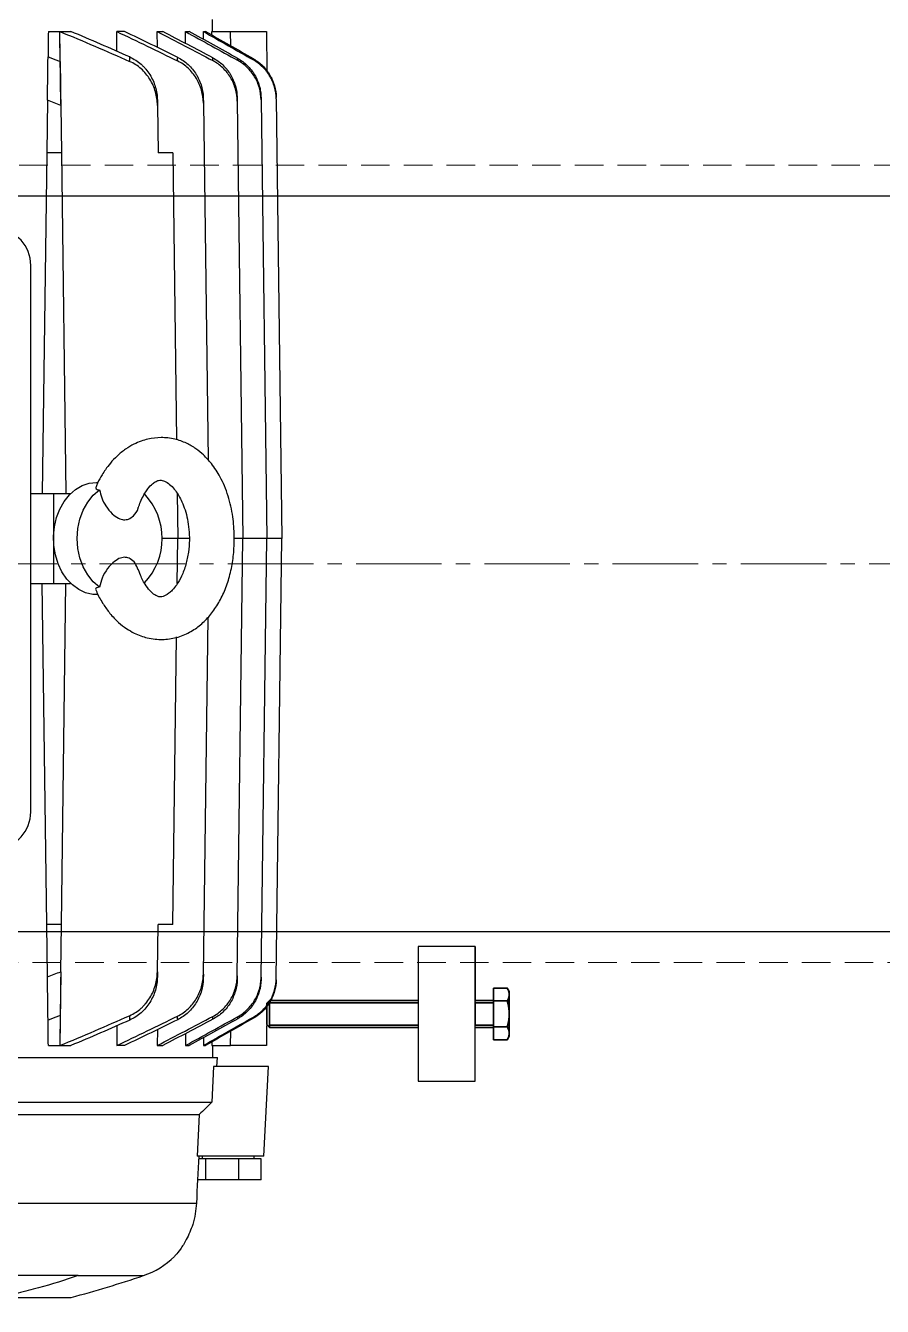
# Model space of a CAD drawing. Header units: millimetres. Extents: x 29178 to 37588, y 1365 to 7305.
# Drawn here: x 30170.9 to 30361.8, y 3072.9 to 3358.4 of the extents above; entities that cross this region are included whole.
import ezdxf

# ---------------------------------------------------------------- set-up
doc = ezdxf.new("R2010")
doc.units = ezdxf.units.MM
doc.linetypes.add('CENTER2', pattern=[28.575, 19.05, -3.175, 3.175, -3.175])
doc.linetypes.add('HIDDEN', pattern=[9.525, 6.35, -3.175])
for name, color, linetype, lineweight in [('CENTRO', 1, 'CENTER2', 15), ('TRACEJADA', 3, 'HIDDEN', 20), ('Visível (ISO)', 7, 'Continuous', 35)]:
    doc.layers.add(name, color=color, linetype=linetype, lineweight=lineweight)

# ---------------------------------------------------------------- blocks, each defined once
blk = doc.blocks.new('estrutura')
for p, q in [((-37065.52, 27129.52), (-35567.12, 27129.52)), ((-35465.52, 26965.52), (-37065.52, 26965.52))]:
    blk.add_line(p, q)
at = {"layer": 'TRACEJADA'}
for p, q in [((-37065.52, 27136.38), (-35567.12, 27136.38)), ((-35465.52, 26958.66), (-37065.52, 26958.66))]:
    blk.add_line(p, q, dxfattribs=at)

msp = doc.modelspace()

# ---------------------------------------------------------------- linework, layer by layer
at = {"color": 7, "linetype": 'Continuous'}
for p, q in [((30212.55, 3357.07), (30212.5, 3359.72)), ((30175.95, 3357.07), (30178.49, 3357.07)), ((30178.51, 3357.07), (30180.98, 3357.07)), ((30178.7, 3340.89), (30178.51, 3357.07)), ((30192.93, 3357.07), (30191.18, 3357.07)), ((30191.23, 3352.63), (30191.18, 3357.07)), ((30200.2, 3357.07), (30201.44, 3357.07)), ((30200.25, 3353.51), (30200.2, 3357.07)), ((30206.49, 3357.07), (30207.32, 3357.07)), ((30206.52, 3354.4), (30206.49, 3357.07)), ((30210.48, 3357.07), (30210.95, 3357.07)), ((30210.51, 3355.3), (30210.48, 3357.07)), ((30212.37, 3356.26), (30212.36, 3357.07)), ((30212.36, 3357.07), (30216.54, 3357.07)), ((30216.54, 3357.07), (30224.54, 3357.07)), ((30224.54, 3357.07), (30224.66, 3348.18)), ((30175.75, 3341.74), (30175.6, 3330.07)), ((30178.71, 3340.62), (30178.84, 3330.07)), ((30200.24, 3340.62), (30200.38, 3330.07)), ((30210.48, 3341.13), (30211.52, 3261.59)), ((30218.02, 3341.54), (30219.3, 3244.07)), ((30223.34, 3341.86), (30224.62, 3244.07)), ((30226.71, 3342.1), (30227.99, 3244.07)), ((30175.6, 3330.07), (30174.6, 3254.07)), ((30178.84, 3330.07), (30175.6, 3330.07)), ((30178.84, 3330.07), (30179.84, 3254.07)), ((30203.68, 3330.07), (30200.38, 3330.07)), ((30203.68, 3330.07), (30204.52, 3266.07)), ((30172.04, 3183.18), (30172.04, 3304.95)), ((30186.65, 3256.57), (30186.95, 3256.56)), ((30172.04, 3254.07), (30177.08, 3254.07)), ((30177.08, 3254.07), (30177.08, 3234.07)), ((30177.08, 3254.07), (30180.91, 3254.07)), ((30204.67, 3254.12), (30204.8, 3244.07)), ((30204.8, 3244.07), (30201.21, 3244.07)), ((30204.67, 3234.01), (30204.8, 3244.07)), ((30207.35, 3244.07), (30204.8, 3244.07)), ((30219.3, 3244.07), (30217.34, 3244.07)), ((30218.02, 3146.59), (30219.3, 3244.07)), ((30224.62, 3244.07), (30219.3, 3244.07)), ((30223.34, 3146.28), (30224.62, 3244.07)), ((30227.99, 3244.07), (30224.62, 3244.07)), ((30226.71, 3146.03), (30227.99, 3244.07)), ((30172.04, 3234.07), (30177.08, 3234.07)), ((30175.6, 3158.07), (30174.6, 3234.07)), ((30177.08, 3234.07), (30180.91, 3234.07)), ((30178.84, 3158.07), (30179.84, 3234.07)), ((30210.48, 3147), (30211.52, 3226.55)), ((30203.68, 3158.07), (30204.52, 3222.12)), ((30178.84, 3158.07), (30175.6, 3158.07)), ((30175.75, 3146.39), (30175.6, 3158.07)), ((30178.71, 3147.51), (30178.84, 3158.07)), ((30200.24, 3147.51), (30200.38, 3158.07)), ((30203.68, 3158.07), (30200.38, 3158.07)), ((30178.7, 3147.24), (30178.51, 3131.07)), ((30224.66, 3139.9), (30224.54, 3131.07)), ((30191.23, 3135.5), (30191.18, 3131.07)), ((30200.25, 3134.62), (30200.2, 3131.07)), ((30206.52, 3133.73), (30206.49, 3131.07)), ((30210.51, 3132.83), (30210.48, 3131.07)), ((30212.37, 3131.87), (30212.36, 3131.07)), ((30175.95, 3131.07), (30178.49, 3131.07)), ((30178.51, 3131.07), (30180.98, 3131.07)), ((30192.93, 3131.07), (30191.18, 3131.07)), ((30200.2, 3131.07), (30201.44, 3131.07)), ((30206.49, 3131.07), (30207.32, 3131.07)), ((30210.48, 3131.07), (30210.95, 3131.07)), ((30212.36, 3131.07), (30216.54, 3131.07)), ((30212.55, 3131.07), (30212.5, 3128.42)), ((30224.54, 3131.07), (30216.54, 3131.07)), ((29978.41, 3128.42), (30213.62, 3128.42)), ((30212.77, 3126.42), (30212.38, 3118.42)), ((30225.02, 3126.42), (30212.77, 3126.42)), ((30213.52, 3126.42), (30213.62, 3128.42)), ((30223.97, 3106.42), (30225.02, 3126.42)), ((30108.97, 3118.42), (30212.38, 3118.42)), ((30109.58, 3115.7), (30209.57, 3115.7)), ((30209.57, 3115.7), (30209.13, 3106.42)), ((30223.97, 3106.42), (30209.13, 3106.42)), ((30210.22, 3106.42), (30210.22, 3105.82)), ((30221.82, 3105.82), (30221.82, 3106.42)), ((30211.01, 3105.82), (30209.42, 3105.82)), ((30211.01, 3101.12), (30211.01, 3105.82)), ((30218.35, 3105.82), (30211.01, 3105.82)), ((30218.35, 3101.12), (30218.35, 3105.82)), ((30223.36, 3105.82), (30218.35, 3105.82)), ((30223.36, 3101.12), (30223.36, 3105.82)), ((30211.01, 3101.12), (30209.19, 3101.12)), ((30218.35, 3101.12), (30211.01, 3101.12)), ((30223.36, 3101.12), (30218.35, 3101.12)), ((30105.7, 3095.9), (30208.93, 3095.9)), ((30182.6, 3079.79), (30148.28, 3079.79)), ((30165.03, 3074.92), (30181.02, 3074.92))]:
    msp.add_line(p, q, dxfattribs=at)
at = {"color": 8, "linetype": 'Continuous'}
for p, q in [((30216.58, 3353.86), (30216.54, 3357.07)), ((30216.54, 3131.07), (30216.58, 3134.27)), ((30182.6, 3079.79), (30197.15, 3079.79))]:
    msp.add_line(p, q, dxfattribs=at)
for p, q in [((30271.01, 3153.11), (30258.31, 3153.11)), ((30258.31, 3153.11), (30258.31, 3123.11)), ((30271.01, 3123.11), (30271.01, 3153.11)), ((30271.01, 3153.11), (30271.01, 3140.87)), ((30275.13, 3140.61), (30271.01, 3140.61)), ((30271.01, 3140.61), (30271.01, 3135.61)), ((30258.31, 3123.11), (30271.01, 3123.11))]:
    msp.add_line(p, q)
at = {"color": 7, "linetype": 'Continuous', "flags": 128}
for points in [[(30186.95, 3231.57), (30185.84, 3231.61), (30184.24, 3231.97), (30182.71, 3232.68), (30181.29, 3233.71), (30180.03, 3235.04), (30178.95, 3236.63), (30178.1, 3238.44), (30177.5, 3240.41), (30177.15, 3242.48), (30177.09, 3244.6), (30177.29, 3246.7), (30177.77, 3248.73), (30178.5, 3250.62), (30179.46, 3252.33), (30180.64, 3253.79), (30181.98, 3254.98), (30183.46, 3255.85), (30185.03, 3256.39), (30186.65, 3256.57), (30186.65, 3256.57)], [(30187.36, 3233.22), (30185.94, 3234.44), (30184.72, 3235.96), (30183.72, 3237.75), (30182.98, 3239.74), (30182.53, 3241.87), (30182.38, 3244.07), (30182.53, 3246.27), (30182.98, 3248.4), (30183.72, 3250.39), (30184.72, 3252.17), (30185.94, 3253.7), (30187.36, 3254.91)]]:
    msp.add_lwpolyline(points, dxfattribs=at)
at = {"color": 7, "linetype": 'Continuous'}
for centre, radius, start, end in [((30186.84, 3244.07), 14.46, 316.729, 43.3657), ((30191.37, 3096.84), 18, 288.7526, 314.7019), ((30116.78, 3316.52), 250, 284.8891, 288.7526)]:
    msp.add_arc(centre, radius, start, end, dxfattribs=at)
for centre, major_axis, start_param, end_param in [((30164.4, 3304.71), (-1.82, -7.94), 1.811911, 3.352549), ((30164.4, 3183.42), (1.82, -7.94), 6.072229, 7.612867)]:
    msp.add_ellipse(centre, major_axis=major_axis, ratio=0.933198, start_param=start_param, end_param=end_param, dxfattribs=at)
for points in [[(30175.95, 3357.07), (30175.92, 3355.23), (30175.9, 3353.33), (30175.87, 3351.4)], [(30178.58, 3350.42), (30178.55, 3352.7), (30178.52, 3354.93), (30178.49, 3357.07)], [(30178.51, 3357.07), (30183.73, 3354.93), (30188.9, 3352.7), (30194.05, 3350.42)], [(30194.09, 3351.4), (30189.74, 3353.33), (30185.37, 3355.23), (30180.98, 3357.07)], [(30191.18, 3357.07), (30195.71, 3354.92), (30200.22, 3352.74), (30204.72, 3350.52)], [(30204.76, 3351.32), (30200.83, 3353.26), (30196.88, 3355.18), (30192.93, 3357.07)], [(30200.2, 3357.07), (30204.33, 3354.93), (30208.46, 3352.77), (30212.57, 3350.6)], [(30212.6, 3351.21), (30208.89, 3353.17), (30205.17, 3355.13), (30201.44, 3357.07)], [(30206.49, 3357.07), (30210.37, 3354.94), (30214.24, 3352.81), (30218.11, 3350.66)], [(30218.14, 3351.09), (30214.53, 3353.09), (30210.93, 3355.08), (30207.32, 3357.07)], [(30210.48, 3357.07), (30214.2, 3354.96), (30217.92, 3352.85), (30221.63, 3350.73)], [(30221.64, 3350.98), (30218.08, 3353.01), (30214.52, 3355.04), (30210.95, 3357.07)], [(30178.71, 3340.62), (30177.72, 3341), (30176.74, 3341.37), (30175.75, 3341.74)], [(30200.23, 3341.74), (30200.23, 3341.37), (30200.24, 3341), (30200.24, 3340.62)], [(30210.47, 3342.05), (30210.48, 3341.75), (30210.48, 3341.44), (30210.48, 3341.13)], [(30218.01, 3342.25), (30218.01, 3342.02), (30218.02, 3341.78), (30218.02, 3341.54)], [(30223.33, 3342.36), (30223.33, 3342.2), (30223.33, 3342.03), (30223.34, 3341.86)], [(30175.75, 3146.39), (30176.74, 3146.76), (30177.72, 3147.13), (30178.71, 3147.51)], [(30200.24, 3147.51), (30200.24, 3147.13), (30200.23, 3146.76), (30200.23, 3146.39)], [(30210.48, 3147), (30210.48, 3146.69), (30210.48, 3146.38), (30210.47, 3146.08)], [(30218.02, 3146.59), (30218.02, 3146.35), (30218.01, 3146.11), (30218.01, 3145.88)], [(30223.34, 3146.28), (30223.33, 3146.1), (30223.33, 3145.93), (30223.33, 3145.77)], [(30178.58, 3137.71), (30178.55, 3135.43), (30178.52, 3133.21), (30178.49, 3131.07)], [(30178.51, 3131.07), (30183.73, 3133.21), (30188.9, 3135.43), (30194.05, 3137.71)], [(30191.18, 3131.07), (30195.71, 3133.21), (30200.22, 3135.4), (30204.72, 3137.61)], [(30200.2, 3131.07), (30204.33, 3133.21), (30208.46, 3135.36), (30212.57, 3137.54)], [(30206.49, 3131.07), (30210.37, 3133.19), (30214.24, 3135.33), (30218.11, 3137.47)], [(30210.48, 3131.07), (30214.2, 3133.18), (30217.92, 3135.29), (30221.63, 3137.4)], [(30175.95, 3131.07), (30175.92, 3132.9), (30175.9, 3134.8), (30175.87, 3136.74)], [(30194.09, 3136.74), (30189.74, 3134.8), (30185.37, 3132.9), (30180.98, 3131.07)], [(30204.76, 3136.82), (30200.83, 3134.88), (30196.88, 3132.96), (30192.93, 3131.07)], [(30212.6, 3136.92), (30208.89, 3134.96), (30205.17, 3133.01), (30201.44, 3131.07)], [(30218.14, 3137.04), (30214.53, 3135.04), (30210.93, 3133.05), (30207.32, 3131.07)], [(30221.64, 3137.15), (30218.08, 3135.12), (30214.52, 3133.09), (30210.95, 3131.07)], [(30212.38, 3118.42), (30211.45, 3117.51), (30210.51, 3116.6), (30209.57, 3115.7)], [(30209.45, 3106.42), (30209.28, 3102.91), (30209.1, 3099.4), (30208.93, 3095.9)]]:
    msp.add_open_spline(points, degree=3, dxfattribs=at)
for points, knots in [([(30175.75, 3341.74), (30175.76, 3342.76), (30175.77, 3343.75), (30175.79, 3345.2), (30175.8, 3345.68), (30175.81, 3346.6), (30175.82, 3347.04), (30175.83, 3347.89), (30175.83, 3348.3), (30175.84, 3349.07), (30175.85, 3349.43), (30175.86, 3350.1), (30175.86, 3350.4), (30175.87, 3350.95), (30175.87, 3351.19), (30175.87, 3351.4)], [0, 0, 0, 0, 0.25, 0.25, 0.375, 0.375, 0.5, 0.5, 0.625, 0.625, 0.75, 0.75, 0.875, 0.875, 1, 1, 1, 1]), ([(30175.87, 3351.4), (30176.66, 3351.12), (30177.44, 3350.83), (30178.22, 3350.55), (30178.34, 3350.51), (30178.46, 3350.46), (30178.58, 3350.42)], [0, 0, 0, 0, 0.002495824, 0.002495824, 0.002495824, 0.002874365, 0.002874365, 0.002874365, 0.002874365]), ([(30178.58, 3350.42), (30178.58, 3350), (30178.59, 3349.45), (30178.6, 3348.6), (30178.6, 3348.42), (30178.61, 3348.06), (30178.61, 3347.87), (30178.62, 3347.28), (30178.62, 3346.87), (30178.64, 3346), (30178.64, 3345.55), (30178.65, 3344.62), (30178.66, 3344.14), (30178.67, 3343.16), (30178.68, 3342.66), (30178.69, 3341.65), (30178.7, 3341.14), (30178.71, 3340.62)], [0, 0, 0, 0, 0.25, 0.25, 0.3125, 0.3125, 0.375, 0.375, 0.5, 0.5, 0.625, 0.625, 0.75, 0.75, 0.875, 0.875, 1, 1, 1, 1]), ([(30194.05, 3350.42), (30194.05, 3350.46), (30194.05, 3350.51), (30194.05, 3350.55), (30194.07, 3350.83), (30194.08, 3351.12), (30194.09, 3351.4)], [0, 0, 0, 0, 0.000378543, 0.000378543, 0.000378543, 0.002874377, 0.002874377, 0.002874377, 0.002874377]), ([(30200.24, 3340.62), (30200.23, 3341.65), (30200.08, 3342.65), (30199.66, 3344.13), (30199.48, 3344.61), (30199.07, 3345.54), (30198.84, 3345.99), (30198.3, 3346.86), (30198.01, 3347.27), (30197.35, 3348.06), (30196.99, 3348.43), (30196.23, 3349.1), (30195.83, 3349.41), (30194.98, 3349.96), (30194.52, 3350.21), (30194.05, 3350.42)], [0, 0, 0, 0, 0.25, 0.25, 0.375, 0.375, 0.5, 0.5, 0.625, 0.625, 0.75, 0.75, 0.875, 0.875, 1, 1, 1, 1]), ([(30194.09, 3351.4), (30195.02, 3350.98), (30195.86, 3350.44), (30196.8, 3349.6), (30196.99, 3349.43), (30197.34, 3349.07), (30197.51, 3348.88), (30197.99, 3348.31), (30198.29, 3347.9), (30198.82, 3347.05), (30199.06, 3346.6), (30199.47, 3345.68), (30199.64, 3345.21), (30199.92, 3344.25), (30200.03, 3343.76), (30200.18, 3342.75), (30200.22, 3342.25), (30200.23, 3341.74)], [0, 0, 0, 0, 0.25, 0.25, 0.3125, 0.3125, 0.375, 0.375, 0.5, 0.5, 0.625, 0.625, 0.75, 0.75, 0.875, 0.875, 1, 1, 1, 1]), ([(30204.72, 3350.52), (30204.72, 3350.57), (30204.72, 3350.62), (30204.73, 3350.67), (30204.74, 3350.89), (30204.75, 3351.1), (30204.76, 3351.32)], [0, 0, 0, 0, 0.00050301, 0.00050301, 0.00050301, 0.002816691, 0.002816691, 0.002816691, 0.002816691]), ([(30210.48, 3341.13), (30210.47, 3342.11), (30210.33, 3343.06), (30209.94, 3344.45), (30209.77, 3344.91), (30209.39, 3345.8), (30209.17, 3346.23), (30208.67, 3347.05), (30208.4, 3347.45), (30207.78, 3348.2), (30207.45, 3348.56), (30206.75, 3349.21), (30206.37, 3349.51), (30205.58, 3350.06), (30205.16, 3350.31), (30204.72, 3350.52)], [0, 0, 0, 0, 0.25, 0.25, 0.375, 0.375, 0.5, 0.5, 0.625, 0.625, 0.75, 0.75, 0.875, 0.875, 1, 1, 1, 1]), ([(30204.76, 3351.32), (30205.62, 3350.89), (30206.4, 3350.35), (30207.45, 3349.38), (30207.79, 3349.03), (30208.39, 3348.29), (30208.66, 3347.9), (30209.03, 3347.29), (30209.15, 3347.09), (30209.37, 3346.66), (30209.48, 3346.44), (30209.77, 3345.79), (30209.93, 3345.34), (30210.19, 3344.42), (30210.29, 3343.96), (30210.43, 3343.01), (30210.47, 3342.53), (30210.47, 3342.05)], [0, 0, 0, 0, 0.25, 0.25, 0.375, 0.375, 0.5, 0.5, 0.5625, 0.5625, 0.625, 0.625, 0.75, 0.75, 0.875, 0.875, 1, 1, 1, 1]), ([(30212.57, 3350.6), (30212.57, 3350.65), (30212.58, 3350.7), (30212.58, 3350.75), (30212.59, 3350.9), (30212.59, 3351.06), (30212.6, 3351.21)], [0, 0, 0, 0, 0.000665229, 0.000665229, 0.000665229, 0.002771269, 0.002771269, 0.002771269, 0.002771269]), ([(30218.02, 3341.54), (30218.01, 3342.47), (30217.88, 3343.38), (30217.5, 3344.72), (30217.35, 3345.16), (30216.98, 3346.01), (30216.77, 3346.42), (30216.3, 3347.21), (30216.04, 3347.59), (30215.46, 3348.32), (30215.15, 3348.66), (30214.48, 3349.3), (30214.13, 3349.59), (30213.38, 3350.13), (30212.98, 3350.38), (30212.57, 3350.6)], [0, 0, 0, 0, 0.25, 0.25, 0.375, 0.375, 0.5, 0.5, 0.625, 0.625, 0.75, 0.75, 0.875, 0.875, 1, 1, 1, 1]), ([(30212.6, 3351.21), (30213.42, 3350.78), (30214.16, 3350.24), (30215.15, 3349.3), (30215.46, 3348.96), (30216.04, 3348.24), (30216.3, 3347.87), (30216.76, 3347.09), (30216.97, 3346.68), (30217.34, 3345.83), (30217.49, 3345.4), (30217.74, 3344.52), (30217.84, 3344.08), (30217.97, 3343.17), (30218, 3342.71), (30218.01, 3342.25)], [0, 0, 0, 0, 0.25, 0.25, 0.375, 0.375, 0.5, 0.5, 0.625, 0.625, 0.75, 0.75, 0.875, 0.875, 1, 1, 1, 1]), ([(30218.11, 3350.66), (30218.12, 3350.71), (30218.12, 3350.76), (30218.12, 3350.8), (30218.13, 3350.9), (30218.13, 3351), (30218.14, 3351.09)], [0, 0, 0, 0, 0.000850799, 0.000850799, 0.000850799, 0.00273771, 0.00273771, 0.00273771, 0.00273771]), ([(30223.34, 3341.86), (30223.32, 3342.76), (30223.2, 3343.64), (30222.84, 3344.93), (30222.69, 3345.36), (30222.34, 3346.19), (30222.13, 3346.58), (30221.68, 3347.35), (30221.43, 3347.72), (30220.87, 3348.43), (30220.57, 3348.76), (30219.62, 3349.69), (30218.9, 3350.23), (30218.11, 3350.66)], [0, 0, 0, 0, 0.25, 0.25, 0.375, 0.375, 0.5, 0.5, 0.625, 0.625, 0.75, 0.75, 1, 1, 1, 1]), ([(30218.14, 3351.09), (30218.92, 3350.66), (30219.63, 3350.13), (30220.58, 3349.21), (30220.88, 3348.87), (30221.43, 3348.17), (30221.68, 3347.81), (30222.13, 3347.05), (30222.33, 3346.66), (30222.68, 3345.83), (30222.83, 3345.41), (30223.07, 3344.56), (30223.16, 3344.13), (30223.29, 3343.26), (30223.32, 3342.81), (30223.33, 3342.36)], [0, 0, 0, 0, 0.25, 0.25, 0.375, 0.375, 0.5, 0.5, 0.625, 0.625, 0.75, 0.75, 0.875, 0.875, 1, 1, 1, 1]), ([(30221.63, 3350.73), (30221.63, 3350.77), (30221.63, 3350.8), (30221.64, 3350.83), (30221.64, 3350.89), (30221.64, 3350.94), (30221.64, 3350.98)], [0, 0, 0, 0, 0.001051605, 0.001051605, 0.001051605, 0.002715777, 0.002715777, 0.002715777, 0.002715777]), ([(30226.71, 3342.1), (30226.7, 3342.98), (30226.57, 3343.84), (30226.22, 3345.11), (30226.08, 3345.52), (30225.73, 3346.33), (30225.54, 3346.72), (30225.1, 3347.47), (30224.85, 3347.83), (30224.31, 3348.52), (30224.02, 3348.85), (30223.09, 3349.77), (30222.4, 3350.3), (30221.63, 3350.73)], [0, 0, 0, 0, 0.25, 0.25, 0.375, 0.375, 0.5, 0.5, 0.625, 0.625, 0.75, 0.75, 1, 1, 1, 1]), ([(30221.64, 3350.98), (30222.41, 3350.55), (30223.1, 3350.03), (30224.03, 3349.11), (30224.32, 3348.78), (30224.86, 3348.09), (30225.1, 3347.73), (30225.54, 3346.99), (30225.73, 3346.6), (30226.08, 3345.79), (30226.22, 3345.38), (30226.57, 3344.13), (30226.69, 3343.27), (30226.71, 3342.39)], [0, 0, 0, 0, 0.25, 0.25, 0.375, 0.375, 0.5, 0.5, 0.625, 0.625, 0.75, 0.75, 1, 1, 1, 1]), ([(30186.59, 3232.5), (30186.67, 3232.3), (30187.1, 3231.18), (30188.14, 3229.45), (30189.7, 3227.24), (30191.45, 3225.43), (30193.3, 3223.99), (30194.97, 3223.02), (30196.5, 3222.37), (30198.07, 3221.89), (30199.66, 3221.61), (30201.33, 3221.54), (30203.45, 3221.7), (30205.99, 3222.38), (30208.7, 3223.85), (30210.98, 3225.77), (30212.92, 3228.08), (30214.55, 3230.8), (30215.85, 3233.91), (30216.79, 3237.32), (30217.32, 3240.98), (30217.39, 3244.14), (30217.29, 3246.81), (30216.98, 3249.8), (30216.27, 3252.87), (30215.22, 3255.76), (30214.03, 3258.25), (30212.51, 3260.61), (30210.67, 3262.63), (30208.79, 3264.17), (30206.65, 3265.42), (30204.04, 3266.35), (30201.11, 3266.68), (30198.56, 3266.38), (30196.54, 3265.79), (30194.88, 3265.07), (30193.07, 3264), (30191.31, 3262.57), (30189.82, 3260.99), (30188.73, 3259.56), (30187.79, 3258.08), (30187.06, 3256.83), (30186.68, 3255.87), (30186.57, 3255.6)], [0, 0, 0, 0, 0.006124, 0.03343, 0.058015, 0.086439, 0.110199, 0.130544, 0.147475, 0.162836, 0.181673, 0.198156, 0.215137, 0.248935, 0.281537, 0.311973, 0.342575, 0.374188, 0.406486, 0.439324, 0.472063, 0.50554, 0.52382, 0.543292, 0.586096, 0.609027, 0.630306, 0.666409, 0.693876, 0.716834, 0.74299, 0.772487, 0.80485, 0.835678, 0.852284, 0.870429, 0.89283, 0.918027, 0.939901, 0.957844, 0.971032, 0.991661, 1, 1, 1, 1]), ([(30186.58, 3255.59), (30186.53, 3255.51), (30186.41, 3255.28), (30186.72, 3255), (30187.17, 3254.94), (30187.36, 3254.91)], [0, 0, 0, 0, 0.265507, 0.697526, 1, 1, 1, 1]), ([(30187.36, 3254.91), (30187.49, 3254.31), (30187.76, 3253.05), (30188.77, 3251.19), (30190.06, 3249.62), (30191.45, 3248.58), (30192.72, 3248.17), (30193.91, 3248.35), (30195.05, 3249.22), (30195.81, 3250.16), (30195.97, 3250.91), (30195.98, 3250.97)], [0, 0, 0, 0, 0.121229, 0.253152, 0.404067, 0.52792, 0.622723, 0.717878, 0.830829, 0.987959, 1, 1, 1, 1]), ([(30196.02, 3250.95), (30196.17, 3251.39), (30196.49, 3252.38), (30197.11, 3253.63), (30197.94, 3255), (30198.89, 3256.08), (30199.81, 3256.78), (30200.56, 3257.06), (30201.08, 3257.11), (30202.08, 3256.84), (30203.2, 3256.01), (30204.18, 3254.91), (30205.01, 3253.66), (30205.76, 3252.21), (30206.44, 3250.44), (30206.98, 3248.36), (30207.31, 3246.09), (30207.42, 3243.59), (30207.19, 3240.94), (30206.63, 3238.18), (30205.7, 3235.7), (30204.62, 3233.8), (30203.62, 3232.57), (30202.49, 3231.57), (30201.57, 3231.13), (30200.88, 3231.03), (30200.3, 3231.14), (30199.5, 3231.55), (30198.51, 3232.44), (30197.41, 3233.92), (30196.53, 3235.59), (30196.14, 3236.83), (30196.04, 3237.12)], [0, 0, 0, 0, 0.020967, 0.046845, 0.070188, 0.109699, 0.141877, 0.180205, 0.216373, 0.261186, 0.300801, 0.334924, 0.361094, 0.385442, 0.413358, 0.443166, 0.473624, 0.504954, 0.540023, 0.578574, 0.619254, 0.654806, 0.684414, 0.708828, 0.759654, 0.796673, 0.8339, 0.87342, 0.905711, 0.942067, 0.986356, 1, 1, 1, 1]), ([(30195.98, 3237.1), (30195.77, 3237.61), (30195.35, 3238.61), (30194.32, 3239.55), (30193.17, 3239.96), (30191.94, 3239.78), (30190.52, 3238.93), (30189.08, 3237.41), (30187.85, 3235.39), (30187.52, 3233.91), (30187.36, 3233.22)], [0, 0, 0, 0, 0.126128, 0.249104, 0.343157, 0.437537, 0.550501, 0.704995, 0.862232, 1, 1, 1, 1]), ([(30187.36, 3233.22), (30187.12, 3233.19), (30186.64, 3233.11), (30186.41, 3232.8), (30186.54, 3232.58), (30186.59, 3232.5)], [0, 0, 0, 0, 0.3799, 0.761151, 1, 1, 1, 1]), ([(30175.87, 3136.74), (30175.87, 3137.15), (30175.86, 3137.69), (30175.85, 3138.53), (30175.85, 3138.7), (30175.84, 3139.07), (30175.84, 3139.25), (30175.83, 3139.83), (30175.83, 3140.23), (30175.82, 3141.08), (30175.81, 3141.53), (30175.8, 3142.45), (30175.79, 3142.92), (30175.78, 3143.88), (30175.77, 3144.38), (30175.76, 3145.38), (30175.76, 3145.88), (30175.75, 3146.39)], [0, 0, 0, 0, 0.25, 0.25, 0.3125, 0.3125, 0.375, 0.375, 0.5, 0.5, 0.625, 0.625, 0.75, 0.75, 0.875, 0.875, 1, 1, 1, 1]), ([(30178.71, 3147.51), (30178.69, 3146.48), (30178.68, 3145.48), (30178.66, 3144.01), (30178.65, 3143.52), (30178.64, 3142.59), (30178.64, 3142.14), (30178.62, 3141.28), (30178.62, 3140.86), (30178.61, 3140.07), (30178.6, 3139.71), (30178.59, 3139.03), (30178.59, 3138.73), (30178.58, 3138.17), (30178.58, 3137.92), (30178.58, 3137.71)], [0, 0, 0, 0, 0.25, 0.25, 0.375, 0.375, 0.5, 0.5, 0.625, 0.625, 0.75, 0.75, 0.875, 0.875, 1, 1, 1, 1]), ([(30194.05, 3137.71), (30194.99, 3138.13), (30195.84, 3138.68), (30196.8, 3139.53), (30196.98, 3139.71), (30197.34, 3140.08), (30197.51, 3140.27), (30198, 3140.85), (30198.29, 3141.26), (30198.83, 3142.13), (30199.07, 3142.59), (30199.48, 3143.52), (30199.65, 3144), (30199.94, 3144.97), (30200.04, 3145.47), (30200.19, 3146.49), (30200.23, 3147), (30200.24, 3147.51)], [0, 0, 0, 0, 0.25, 0.25, 0.3125, 0.3125, 0.375, 0.375, 0.5, 0.5, 0.625, 0.625, 0.75, 0.75, 0.875, 0.875, 1, 1, 1, 1]), ([(30200.23, 3146.39), (30200.21, 3145.38), (30200.07, 3144.38), (30199.65, 3142.93), (30199.47, 3142.45), (30199.06, 3141.54), (30198.83, 3141.09), (30198.3, 3140.24), (30198, 3139.84), (30197.35, 3139.06), (30197, 3138.7), (30196.25, 3138.04), (30195.85, 3137.74), (30195, 3137.19), (30194.55, 3136.94), (30194.09, 3136.74)], [0, 0, 0, 0, 0.25, 0.25, 0.375, 0.375, 0.5, 0.5, 0.625, 0.625, 0.75, 0.75, 0.875, 0.875, 1, 1, 1, 1]), ([(30204.72, 3137.61), (30205.59, 3138.04), (30206.38, 3138.59), (30207.45, 3139.57), (30207.78, 3139.93), (30208.39, 3140.68), (30208.67, 3141.07), (30209.16, 3141.9), (30209.39, 3142.33), (30209.77, 3143.22), (30209.94, 3143.67), (30210.2, 3144.6), (30210.3, 3145.07), (30210.44, 3146.03), (30210.48, 3146.51), (30210.48, 3147)], [0, 0, 0, 0, 0.25, 0.25, 0.375, 0.375, 0.5, 0.5, 0.625, 0.625, 0.75, 0.75, 0.875, 0.875, 1, 1, 1, 1]), ([(30210.47, 3146.08), (30210.46, 3145.12), (30210.32, 3144.18), (30209.93, 3142.8), (30209.77, 3142.35), (30209.38, 3141.47), (30209.16, 3141.05), (30208.67, 3140.24), (30208.39, 3139.85), (30207.79, 3139.11), (30207.46, 3138.76), (30206.76, 3138.11), (30206.39, 3137.82), (30205.61, 3137.28), (30205.19, 3137.03), (30204.76, 3136.82)], [0, 0, 0, 0, 0.25, 0.25, 0.375, 0.375, 0.5, 0.5, 0.625, 0.625, 0.75, 0.75, 0.875, 0.875, 1, 1, 1, 1]), ([(30212.57, 3137.54), (30213.4, 3137.97), (30214.14, 3138.51), (30215.14, 3139.47), (30215.46, 3139.81), (30216.04, 3140.54), (30216.3, 3140.92), (30216.77, 3141.71), (30216.98, 3142.12), (30217.35, 3142.98), (30217.5, 3143.41), (30217.75, 3144.3), (30217.84, 3144.75), (30217.98, 3145.66), (30218.01, 3146.13), (30218.02, 3146.59)], [0, 0, 0, 0, 0.25, 0.25, 0.375, 0.375, 0.5, 0.5, 0.625, 0.625, 0.75, 0.75, 0.875, 0.875, 1, 1, 1, 1]), ([(30218.11, 3137.47), (30218.9, 3137.91), (30219.62, 3138.44), (30220.58, 3139.37), (30220.88, 3139.71), (30221.43, 3140.41), (30221.68, 3140.78), (30222.13, 3141.55), (30222.34, 3141.95), (30222.69, 3142.78), (30222.84, 3143.2), (30223.08, 3144.06), (30223.17, 3144.49), (30223.3, 3145.37), (30223.33, 3145.82), (30223.34, 3146.28)], [0, 0, 0, 0, 0.25, 0.25, 0.375, 0.375, 0.5, 0.5, 0.625, 0.625, 0.75, 0.75, 0.875, 0.875, 1, 1, 1, 1]), ([(30221.63, 3137.4), (30222.4, 3137.84), (30223.09, 3138.36), (30224.02, 3139.28), (30224.32, 3139.62), (30224.85, 3140.31), (30225.1, 3140.67), (30225.54, 3141.42), (30225.74, 3141.81), (30226.08, 3142.62), (30226.22, 3143.03), (30226.57, 3144.29), (30226.7, 3145.15), (30226.71, 3146.03)], [0, 0, 0, 0, 0.25, 0.25, 0.375, 0.375, 0.5, 0.5, 0.625, 0.625, 0.75, 0.75, 1, 1, 1, 1]), ([(30218.01, 3145.88), (30218, 3144.96), (30217.87, 3144.06), (30217.49, 3142.74), (30217.34, 3142.3), (30216.98, 3141.46), (30216.77, 3141.05), (30216.3, 3140.27), (30216.04, 3139.9), (30215.47, 3139.18), (30215.15, 3138.84), (30214.49, 3138.21), (30214.14, 3137.92), (30213.4, 3137.39), (30213.01, 3137.14), (30212.6, 3136.92)], [0, 0, 0, 0, 0.25, 0.25, 0.375, 0.375, 0.5, 0.5, 0.625, 0.625, 0.75, 0.75, 0.875, 0.875, 1, 1, 1, 1]), ([(30223.33, 3145.77), (30223.32, 3144.88), (30223.19, 3144), (30222.83, 3142.72), (30222.68, 3142.3), (30222.33, 3141.48), (30222.13, 3141.08), (30221.68, 3140.32), (30221.43, 3139.96), (30220.88, 3139.26), (30220.58, 3138.92), (30219.63, 3138), (30218.92, 3137.47), (30218.14, 3137.04)], [0, 0, 0, 0, 0.25, 0.25, 0.375, 0.375, 0.5, 0.5, 0.625, 0.625, 0.75, 0.75, 1, 1, 1, 1]), ([(30226.71, 3145.74), (30226.69, 3144.86), (30226.57, 3144), (30226.22, 3142.75), (30226.07, 3142.33), (30225.73, 3141.53), (30225.54, 3141.14), (30225.1, 3140.4), (30224.85, 3140.04), (30224.31, 3139.35), (30224.02, 3139.02), (30223.1, 3138.11), (30222.41, 3137.58), (30221.64, 3137.15)], [0, 0, 0, 0, 0.25, 0.25, 0.375, 0.375, 0.5, 0.5, 0.625, 0.625, 0.75, 0.75, 1, 1, 1, 1]), ([(30178.58, 3137.71), (30178.46, 3137.67), (30178.34, 3137.63), (30178.22, 3137.58), (30177.44, 3137.3), (30176.66, 3137.02), (30175.87, 3136.74)], [0, 0, 0, 0, 0.000378543, 0.000378543, 0.000378543, 0.002874377, 0.002874377, 0.002874377, 0.002874377]), ([(30194.09, 3136.74), (30194.08, 3137.02), (30194.07, 3137.3), (30194.05, 3137.58), (30194.05, 3137.63), (30194.05, 3137.67), (30194.05, 3137.71)], [0, 0, 0, 0, 0.002495824, 0.002495824, 0.002495824, 0.002874365, 0.002874365, 0.002874365, 0.002874365]), ([(30204.76, 3136.82), (30204.75, 3137.03), (30204.74, 3137.25), (30204.73, 3137.47), (30204.72, 3137.51), (30204.72, 3137.56), (30204.72, 3137.61)], [0, 0, 0, 0, 0.002313669, 0.002313669, 0.002313669, 0.002816675, 0.002816675, 0.002816675, 0.002816675]), ([(30212.6, 3136.92), (30212.59, 3137.08), (30212.59, 3137.23), (30212.58, 3137.39), (30212.58, 3137.44), (30212.57, 3137.49), (30212.57, 3137.54)], [0, 0, 0, 0, 0.002106027, 0.002106027, 0.002106027, 0.002771251, 0.002771251, 0.002771251, 0.002771251]), ([(30218.14, 3137.04), (30218.13, 3137.13), (30218.13, 3137.23), (30218.12, 3137.33), (30218.12, 3137.38), (30218.12, 3137.42), (30218.11, 3137.47)], [0, 0, 0, 0, 0.001886901, 0.001886901, 0.001886901, 0.002737695, 0.002737695, 0.002737695, 0.002737695]), ([(30221.64, 3137.15), (30221.64, 3137.2), (30221.64, 3137.25), (30221.64, 3137.3), (30221.63, 3137.33), (30221.63, 3137.37), (30221.63, 3137.4)], [0, 0, 0, 0, 0.001664166, 0.001664166, 0.001664166, 0.002715767, 0.002715767, 0.002715767, 0.002715767]), ([(30208.93, 3095.9), (30208.86, 3095.1), (30208.72, 3093.5), (30208.18, 3091.33), (30207.48, 3089.4), (30206.54, 3087.45), (30205.33, 3085.57), (30204.23, 3084.26), (30204.09, 3084.11), (30204.03, 3084.04)], [0, 0, 0, 0, 0.132236, 0.268035, 0.37687, 0.488554, 0.666022, 0.844351, 1, 1, 1, 1]), ([(30182.6, 3079.79), (30179.66, 3078.79), (30176.7, 3077.86), (30172.22, 3076.62), (30170.72, 3076.23), (30168.45, 3075.68), (30167.7, 3075.5), (30166.18, 3075.16), (30165.42, 3075), (30161.64, 3074.23), (30158.69, 3073.76), (30154.36, 3073.26), (30152.94, 3073.13), (30150.82, 3073), (30150.12, 3072.97), (30148.74, 3072.93), (30148.05, 3072.92), (30147.38, 3072.92)], [0, 0, 0, 0, 0.25, 0.25, 0.375, 0.375, 0.4375, 0.4375, 0.5, 0.5, 0.75, 0.75, 0.875, 0.875, 0.9375, 0.9375, 1, 1, 1, 1])]:
    msp.add_open_spline(points, degree=3, knots=knots, dxfattribs=at)
at = {"layer": 'CENTRO'}
msp.add_line((31549.45, 3238.42), (29794.36, 3238.42), dxfattribs=at)
at = {"layer": 'Visível (ISO)'}
for p, q in [((30275.13, 3141), (30275.13, 3143.88)), ((30275.13, 3143.88), (30278.19, 3143.88)), ((30278.63, 3143.11), (30278.19, 3143.88)), ((30278.63, 3142.44), (30278.63, 3143.11)), ((30224.63, 3140.5), (30225.25, 3141.11)), ((30224.63, 3135.72), (30224.63, 3140.5)), ((30225.25, 3141.11), (30225.25, 3135.11)), ((30258.31, 3141.11), (30225.25, 3141.11)), ((30258.31, 3140.61), (30225.25, 3140.61)), ((30275.13, 3141.11), (30271.01, 3141.11)), ((30275.13, 3140.61), (30271.01, 3140.61)), ((30275.13, 3135.22), (30275.13, 3141)), ((30275.13, 3141), (30278.19, 3141)), ((30278.63, 3138.11), (30278.63, 3142.44)), ((30278.63, 3133.78), (30278.63, 3138.11)), ((30224.63, 3135.72), (30225.25, 3135.11)), ((30258.31, 3135.61), (30225.25, 3135.61)), ((30258.31, 3135.11), (30225.25, 3135.11)), ((30275.13, 3135.61), (30271.01, 3135.61)), ((30275.13, 3135.11), (30271.01, 3135.11)), ((30275.13, 3135.22), (30278.19, 3135.22)), ((30275.13, 3132.34), (30275.13, 3135.22)), ((30275.13, 3132.34), (30278.19, 3132.34)), ((30278.63, 3133.11), (30278.19, 3132.34)), ((30278.63, 3133.11), (30278.63, 3133.78))]:
    msp.add_line(p, q, dxfattribs=at)
for points in [[(30278.63, 3142.44), (30278.63, 3143.11), (30278.19, 3143.88)], [(30278.19, 3141), (30278.63, 3141.77), (30278.63, 3142.44)], [(30278.63, 3138.11), (30278.63, 3139.45), (30278.19, 3141)], [(30278.19, 3135.22), (30278.63, 3136.77), (30278.63, 3138.11)], [(30278.63, 3133.78), (30278.63, 3134.45), (30278.19, 3135.22)], [(30278.19, 3132.34), (30278.63, 3133.11), (30278.63, 3133.78)]]:
    msp.add_rational_spline(points, [1, 1.0379548493, 1], degree=2, dxfattribs=at)

# ---------------------------------------------------------------- block references
msp.add_blockref('estrutura', (66920.64, -23809.1))

doc.saveas('drawing.dxf')
